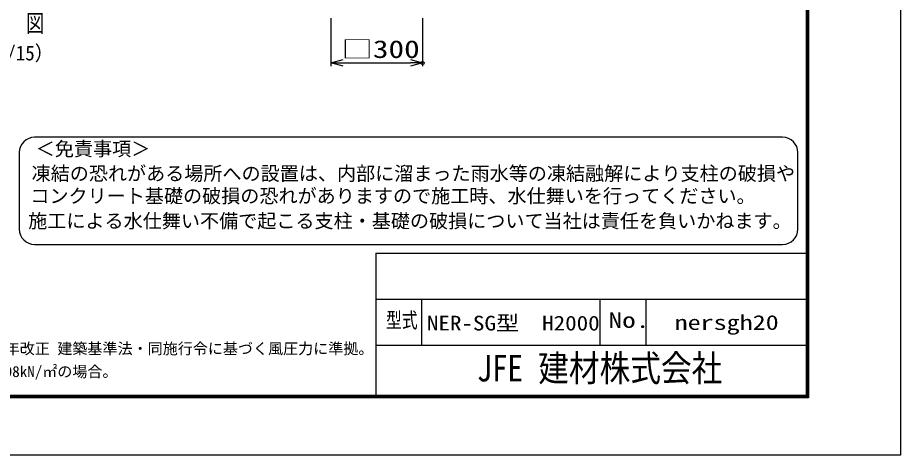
# Model space of a CAD drawing. Units: millimetres, scale not verified. Extents: x -4455 to 4455, y -3150 to 3150.
# Drawn here: x 1569 to 4455, y -3150 to -1721 of the extents above; entities that cross this region are included whole.
import ezdxf
from ezdxf.enums import TextEntityAlignment as Align

# ---------------------------------------------------------------- set-up
doc = ezdxf.new("R2010")
doc.units = ezdxf.units.MM
doc.header["$LTSCALE"] = 20
doc.header["$PDMODE"] = 32
doc.header["$PDSIZE"] = 10
doc.linetypes.add('USER2', pattern=[0.375, 0.25, -0.125])
for name, color, linetype, lineweight in [('0-1_寸法線', 4, 'Continuous', 25), ('0-2_0', 3, 'USER2', 25), ('0-C_1', 7, 'Continuous', 25), ('1-4_D-TTL-TXT', 2, 'Continuous', 25)]:
    doc.layers.add(name, color=color, linetype=linetype, lineweight=lineweight)
doc.layers.add('0-3_DEFPOINTS', color=7, linetype='Continuous')
doc.styles.add('ＭＳ ゴシック', font='')
doc.styles.get('ＭＳ ゴシック').set_extended_font_data('MS Gothic')

# ---------------------------------------------------------------- blocks, each defined once
blk = doc.blocks.new('_Open30')
at = {"layer": '0-2_0', "color": 4, "linetype": 'Continuous'}
blk.add_line((0, 0), (-20, 0), dxfattribs=at)
blk.add_lwpolyline([(-20, 5.36), (0, 0), (-20, -5.36)], dxfattribs=at)

msp = doc.modelspace()

# ---------------------------------------------------------------- linework, layer by layer
at = {"layer": '0-1_寸法線'}
for p, q in [((2593.1, -1722.55), (2593.1, -1878.46)), ((2893.1, -1722.55), (2893.1, -1878.46)), ((2633.1, -1868.46), (2853.1, -1868.46))]:
    msp.add_line(p, q, dxfattribs=at)
at = {"layer": '0-2_0', "color": 7, "linetype": 'Continuous'}
for p, q in [((2739.79, -2490.06), (4147.4, -2490.06)), ((2739.79, -2490.06), (2739.79, -2955.06)), ((2739.79, -2640.06), (4147.4, -2640.06)), ((2889.79, -2640.06), (2889.79, -2790.06)), ((3472.4, -2640.06), (3472.4, -2790.06)), ((3622.4, -2640.06), (3622.4, -2790.06)), ((2739.79, -2790.06), (4147.4, -2790.06))]:
    msp.add_line(p, q, dxfattribs=at)
at = {"layer": '0-2_0', "linetype": 'Continuous'}
msp.add_lwpolyline([(-4455.1, 3149.94), (4454.9, 3149.94), (4454.9, -3150.06), (-4455.1, -3150.06)], close=True, dxfattribs=at)
at = {"layer": '0-2_0', "color": 7, "linetype": 'Continuous'}
for points in [[(-4155.1, 2962.44), (4154.9, 2962.44), (4154.9, -2962.56), (-4155.1, -2962.56)], [(-4153.22, 2960.57), (4153.03, 2960.57), (4153.03, -2960.68), (-4153.22, -2960.68)], [(-4151.35, 2958.69), (4151.15, 2958.69), (4151.15, -2958.81), (-4151.35, -2958.81)], [(-4149.47, 2956.82), (4149.28, 2956.82), (4149.28, -2956.93), (-4149.47, -2956.93)], [(-4147.6, 2954.94), (4147.4, 2954.94), (4147.4, -2955.06), (-4147.6, -2955.06)]]:
    msp.add_lwpolyline(points, close=True, dxfattribs=at)
at = {"layer": '0-3_DEFPOINTS'}
msp.add_point((2893.1, -1868.46), dxfattribs=at)
at = {"layer": '1-4_D-TTL-TXT'}
for p, q in [((4069.93, -2111.36), (1624.38, -2111.36)), ((1574.38, -2161.36), (1574.38, -2411.36)), ((4119.93, -2411.36), (4119.93, -2161.36)), ((1624.38, -2461.36), (4069.93, -2461.36))]:
    msp.add_line(p, q, dxfattribs=at)
for centre, start, end in [((1624.38, -2161.36), 90, 180), ((4069.93, -2161.36), 0, 90), ((1624.38, -2411.36), 180, 270), ((4069.93, -2411.36), 270, 0)]:
    msp.add_arc(centre, 50, start, end, dxfattribs=at)

# ---------------------------------------------------------------- block references
at = {"layer": '0-1_寸法線', "xscale": 2, "yscale": 2, "rotation": 180}
msp.add_blockref('_Open30', (2593.1, -1868.46), dxfattribs=at)
at = {"layer": '0-1_寸法線', "xscale": 2, "yscale": 2}
msp.add_blockref('_Open30', (2893.1, -1868.46), dxfattribs=at)

# ---------------------------------------------------------------- texts
at = {"layer": '0-1_寸法線', "color": 2, "style": 'ＭＳ ゴシック', "width": 1.3}
msp.add_text('□300', height=57.73, dxfattribs=at).set_placement((2627.96, -1869.56), align=Align.BOTTOM_LEFT)
at = {"layer": '0-2_0', "color": 7, "style": 'ＭＳ ゴシック'}
for s, width, p in [('型式', 0.75, (2773.22, -2748.95)), ('No.', 1.3, (3500.62, -2748.95))]:
    msp.add_text(s, height=50.51, dxfattribs=dict(at, width=width)).set_placement(p, align=Align.BOTTOM_LEFT)
at = {"layer": '0-C_1', "style": 'ＭＳ ゴシック'}
for s, height, width, p in [('正\u3000面\u3000図', 57.77, 0.75, (1360.49, -1784.72)), ('（１/15）', 48.09, 0.95, (1406.92, -1874.62)), ('NER-SG型\u3000H2000', 48.11, 1.15, (2906.95, -2756.74)), ('nersgh20', 48.11, 1.3, (3716.84, -2754.79)), ('JFE 建材株式会社', 86.59, 0.85, (3070.36, -2934.68))]:
    msp.add_text(s, height=height, dxfattribs=dict(at, width=width)).set_placement(p, align=Align.BOTTOM_LEFT)
at = {"layer": '1-4_D-TTL-TXT', "color": 7, "style": 'ＭＳ ゴシック'}
for s, height, p in [('＜免責事項＞ \u3000\u3000', 45.75, (1628.08, -2185.54)), ('凍結の恐れがある場所への設置は、内部に溜まった雨水等の凍結融解により支柱の破損や', 45.75, (1614.56, -2266.03)), ('コンクリート基礎の破損の恐れがありますので施工時、水仕舞いを行ってください。', 45.75, (1610.45, -2339.46)), ('施工による水仕舞い不備で起こる支柱・基礎の破損について当社は責任を負いかねます。 ', 45.75, (1603.46, -2420.95)), ('（設計条件）風荷重：昭和57年改正 建築基準法・同施行令に基づく風圧力に準拠。', 36.08, (886.84, -2830.26)), ('（基礎条件）長期許容地耐力98kN/㎡の場合。', 36.08, (886.84, -2905.26))]:
    msp.add_text(s, height=height, dxfattribs=at).set_placement(p, align=Align.BOTTOM_LEFT)

doc.saveas('drawing.dxf')
